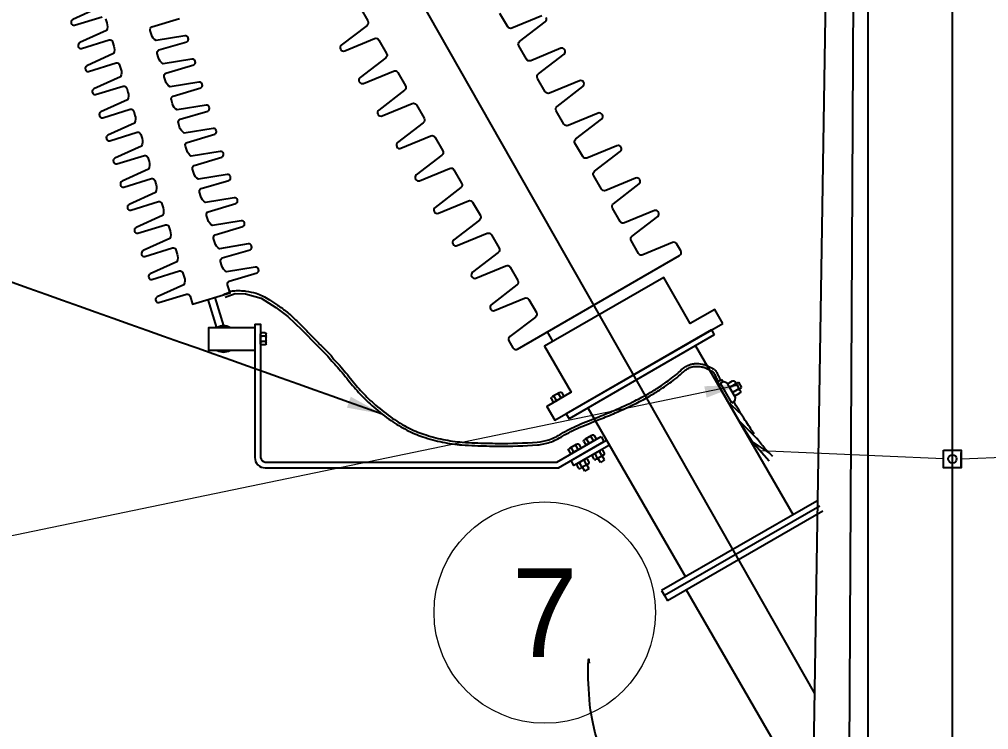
# Model space of a CAD drawing. Header units: centimetres. Extents: x 14 to 66415, y 14 to 43040.
# Drawn here: x 6599 to 8787, y 32378 to 33982 of the extents above; entities that cross this region are included whole.
import ezdxf
from ezdxf.enums import TextEntityAlignment as Align

# ---------------------------------------------------------------- set-up
doc = ezdxf.new("R2010")
doc.units = ezdxf.units.CM
doc.header["$LTSCALE"] = 10
doc.header["$MEASUREMENT"] = 0
doc.layers.get('0').update_dxf_attribs({"linetype": 'CONTINUOUS'})
doc.layers.get('DEFPOINTS').update_dxf_attribs({"color": 2, "linetype": 'CONTINUOUS'})
for name, color, linetype in [('ACERO1', 144, 'CONTINUOUS'), ('ACOTACIONES', 7, 'CONTINUOUS'), ('DIMENCIONES', 252, 'CONTINUOUS'), ('TERMINALES', 250, 'CONTINUOUS'), ('TEXT', 7, 'CONTINUOUS'), ('TEXTOS', 7, 'CONTINUOUS')]:
    doc.layers.add(name, color=color, linetype=linetype)
doc.styles.get("Standard").update_dxf_attribs({"font": ''})
doc.styles.get('Standard').set_extended_font_data('Zurich Ex BT')
doc.dimstyles.get("Standard").update_dxf_attribs({"dimtxt": 200, "dimasz": 80, "dimexe": 3, "dimexo": 10, "dimgap": 0.09, "dimtad": 0, "dimtih": 1, "dimtoh": 1, "dimzin": 0, "dimdsep": 46, "dimtxsty": 'Standard', "dimcen": 0.09, "dimclrd": 256, "dimclre": 256, "dimclrt": 256, "dimadec": 0, "dimazin": 0, "dimtfac": 1, "dimtofl": 0, "dimtmove": 0, "dimatfit": 3, "dimfxl": 0, "dimtolj": 1, "dimtzin": 0, "dimlwd": 0, "dimlwe": 0, "dimarcsym": 0})

# ---------------------------------------------------------------- blocks, each defined once
blk = doc.blocks.new('A$C6D2600F1')
for p, q in [((106.19308143341, 244.4156542100691), (96.82803513654653, 228.1949182086682)), ((174.101764363375, 242.8612663940503), (100.7030104034475, 115.7308953232114)), ((117.6754906492133, 246.0374625413324), (101.1647125295058, 217.4399559655021)), ((114.1026247377904, 239.8490772541163), (106.19308143341, 244.4156542100691)), ((127.5327879849547, 180.3221905455503), (163.0044561623272, 241.7609220579834)), ((127.5327879849547, 180.3221905455503), (163.0044561623272, 241.7609220579834)), ((142.9035789766676, 242.4934781668671), (127.9347716938228, 216.5667434242705)), ((151.8294423020952, 246.5448125048424), (144.3320380605164, 243.7076386088211)), ((163.0044561623272, 241.7609220579834), (154.2114046381048, 246.3516514051607)), ((171.9883576545681, 244.0814423262873), (154.7473887879542, 227.4592618440493)), ((163.0044561623272, 241.7609220579834), (155.1892363075831, 245.8411391524669)), ((158.4089136471321, 251.9215379794259), (174.101764363375, 242.8612663940503)), ((104.7375784409278, 223.6283412527155), (96.82803513654653, 228.1949182086682)), ((111.0690825142292, 234.5948279959985), (107.7711206644926, 228.8825905108333)), ((134.5582812328321, 228.0389984702542), (115.9650755276716, 195.8346215133352)), ((131.52473900927, 222.7847492121364), (128.2267771595343, 217.0725117269712)), ((131.52473900927, 222.7847492121364), (128.2267771595343, 217.0725117269712)), ((137.1611390092694, 232.5472803839184), (138.131147144255, 234.2273837574685)), ((143.6346829422873, 187.2215164823783), (96.27148008700169, 142.4963518997301)), ((117.8023103989372, 187.6080912127254), (115.9650755276716, 195.8346215133352)), ((127.5327879849547, 180.3221905455503), (119.1605739862898, 185.6418318687247)), ((121.2320821738522, 184.3256112659537), (127.5327879849547, 180.3221905455503)), ((122.590377159534, 207.3099805551892), (121.6203690245475, 205.6298771816382)), ((103.8674881506931, 123.4335130100199), (46.93160430434364, 66.49762916366944)), ((100.7030104034475, 115.7308953232114), (65.1460560835485, 61.24974402155203)), ((65.1460560835485, 61.24974402155203), (11.6775357649949, 3.670169462566264e-06)), ((61.8060104984288, 57.42362495875568), (9.414156239421573, 22.24248224798066))]:
    blk.add_line(p, q)
for centre, radius, start, end in [((121.5867481001187, 241.5391591677799), 5.6364, 150, 240.0000000000001), ((122.5567562351043, 243.2192625413318), 5.6364, 59.99999999999968, 149.9999999999999), ((133.2498815583658, 237.0455837574682), 5.6364, 329.9999999999999, 59.99999999999993), ((145.3192893577316, 241.0987671280736), 2.789422077583306, 110.7276862473639, 149.9999999999859), ((152.8166935993113, 243.935941024095), 2.789422077584391, 59.99999999999996, 110.7276862473762), ((-1802.071561288651, 1286.137541354616), 2216.54831534117, 332.0090751342652, 332.1869229739183), ((106.0459781153968, 214.6217559655015), 5.6364, 149.9999999999999, 240), ((107.0159862503833, 216.3018593390516), 5.6364, 59.99999999999945, 150), ((112.6523862503836, 226.0643905108327), 5.6364, 149.9999999999997, 239.9999999999998), ((115.9503481001193, 231.7766279959978), 5.6364, 59.99999999999996, 149.9999999999998), ((123.3455115736433, 219.8907117269691), 5.6364, 239.9999999999998, 330.0000000000007), ((117.709111573643, 210.1281805551898), 5.6364, 329.9999999999999, 59.99999999999996), ((132.2798734233784, 235.3654803839181), 5.6364, 240, 329.9999999999996), ((116.7391034386565, 208.4480771816379), 5.6364, 240, 329.9999999999999), ((-1802.071561486085, 1286.137541467924), 2216.548315568822, 329.9999999999978, 330.1926976526802), ((120.5552850250815, 188.0575422497905), 2.789422077584391, 189.2723137526237, 240), ((-914.1550025095266, 773.4986771249041), 1191.270586882748, 327.05120470189, 329.9999999999951), ((-13416.09731989112, 8876.479351945556), 16089.4871755773, 326.8696490514493, 327.0512047018784), ((-222.8004317275081, 253.9509555416616), 328.3704501836081, 318.8803693872003, 326.2085419456835), ((-146.14678822725, 187.035457264069), 226.6184724553926, 310.1583544481041, 318.880369387199)]:
    blk.add_arc(centre, radius, start, end)
at = {"layer": 'ACOTACIONES'}
for p, q in [((136.0680815583655, 241.9268493433592), (125.374956235104, 248.1005281272228)), ((120.5273115736436, 215.0094461410808), (109.8341862503821, 221.1831249249426)), ((129.4616734233787, 230.484214798028), (118.7685481001181, 236.6578935818907)), ((113.9209034386577, 203.5668115957487), (103.2277781153971, 209.7404903796105))]:
    blk.add_line(p, q, dxfattribs=at)
blk = doc.blocks.new('CABEZA')
for p, q in [((-13.11034425570301, 9.631827519107901), (-13.11034425570324, 2.5)), ((-10.61034425570301, 12.1318275191079), (-8.139253060748388, 12.1318275191079)), ((-10.61034425570301, 0), (-8.139253060748388, 0)), ((-8.139253060748388, 12.13182751910836), (8.139253060747933, 12.13182751910745)), ((-8.139253060748388, -4.547473508864641e-13), (8.139253060747933, 4.547473508864641e-13)), ((-5.639253060748388, 9.631827519107901), (-5.639253060748388, 2.499999999999545)), ((5.63925306074816, 9.631827519107901), (5.639253060747933, 2.500000000000455)), ((8.139253060747933, 12.13182751910745), (10.61034425570301, 12.13182751910745)), ((8.139253060747933, 4.547473508864641e-13), (10.61034425570301, 4.547473508864641e-13)), ((13.11034425570301, 9.631827519107446), (13.11034425570324, 2.500000000000455))]:
    blk.add_line(p, q)
for centre, start, end in [((-10.61034425570301, 9.631827519107901), 90, 180), ((-10.61034425570301, 2.5), 180, 270), ((-8.139253060748388, 9.631827519107901), 1.323110747488823e-12, 90), ((-8.139253060748388, 2.5), 270, 359.9999999999987), ((-3.139253060748388, 9.631827519108356), 90, 180), ((-3.139253060748388, 2.499999999999545), 180, 270), ((3.13925306074816, 9.631827519107901), 1.323110747488823e-12, 90), ((3.13925306074816, 2.5), 270, 359.9999999999987), ((8.139253060747933, 9.631827519107446), 90, 180), ((8.139253060747933, 2.500000000000455), 180, 270), ((10.61034425570301, 9.631827519107446), 0, 90), ((10.61034425570301, 2.500000000000455), 270, 0)]:
    blk.add_arc(centre, 2.5, start, end)
blk = doc.blocks.new('*D236')
at = {"layer": 'DEFPOINTS', "color": 0}
for p in [(8705.020548392731, 39543.11331224097), (8128.818595855019, 35222.29572403606), (6924.684028137299, 35043.11331224097), (8621.72447101149, 32058.30826499289), (8705.020548392728, 4623.113312240981)]:
    blk.add_point(p, dxfattribs=at)
at = {"layer": 'DIMENCIONES', "lineweight": 0}
for start, end in [(91.36411113231877, 104.2915403848167), (105.3305287754246, 118.2567125808818)]:
    blk.add_arc((8705.02054839273, 31911.80465441163), 3360.26186660673, start, end, dxfattribs=at)
at = {"layer": 'DIMENCIONES'}
for points in [[(8624.867498855427, 35284.44660291017), (8625.184934433073, 35257.78182566067), (8705.020548392731, 35272.06652101835)], [(7120.647406408187, 34859.97335764659), (7107.744082682128, 34883.31035291015), (7044.184758754463, 34832.9318841002)]]:
    blk.add_solid(points, dxfattribs=at)
at = {"layer": 'DIMENCIONES', "insert": (7846.065551101745, 35160.42838220779), "char_height": 25, "attachment_point": 5}
blk.add_mtext('\\A1;30°', dxfattribs=at)
blk = doc.blocks.new('*D243')
at = {"layer": 'DEFPOINTS', "color": 0}
for p in [(1104.010890707847, 39543.11331224097), (8705.020548392728, 39543.11331224097), (8705.020548392728, 4623.113312240981)]:
    blk.add_point(p, dxfattribs=at)
at = {"layer": 'DIMENCIONES', "lineweight": 0}
for p, q in [((8695.020548392728, 39543.11331224097), (1101.010890707846, 39543.11331224097)), ((1104.010890707847, 39343.11331224097), (1104.010890707843, 22037.26060037656)), ((1104.010890707839, 4823.113312240984), (1104.010890707843, 21833.69076986809)), ((8695.020548392728, 4623.113312240981), (1101.010890707839, 4623.113312240984))]:
    blk.add_line(p, q, dxfattribs=at)
at = {"layer": 'DIMENCIONES'}
for points in [[(1070.677557374513, 39343.11331224097), (1137.34422404118, 39343.11331224097), (1104.010890707847, 39543.11331224097)], [(1070.677557374506, 4823.113312240984), (1137.344224041172, 4823.113312240984), (1104.010890707839, 4623.113312240984)]]:
    blk.add_solid(points, dxfattribs=at)
at = {"layer": 'DIMENCIONES', "insert": (1104.010890707839, 21935.47568512232), "char_height": 200, "attachment_point": 5}
blk.add_mtext('\\A1;34920.00', dxfattribs=at)
blk = doc.blocks.new('*D244')
at = {"layer": 'DEFPOINTS', "color": 0}
for p in [(8705.020548392728, 39543.11331224097), (1984.868574810015, 29743.11331224097), (8705.020548392728, 29743.11331224097)]:
    blk.add_point(p, dxfattribs=at)
at = {"layer": 'DIMENCIONES', "lineweight": 0}
for p, q in [((8695.020548392728, 39543.11331224097), (1981.868574810018, 39543.11331224097)), ((1984.868574810017, 39343.11331224097), (1984.868574810016, 34744.89822749521)), ((1984.868574810015, 29943.11331224097), (1984.868574810016, 34541.32839698673)), ((8695.020548392728, 29743.11331224097), (1981.868574810015, 29743.11331224097))]:
    blk.add_line(p, q, dxfattribs=at)
at = {"layer": 'DIMENCIONES'}
for points in [[(1951.535241476684, 39343.11331224097), (2018.20190814335, 39343.11331224097), (1984.868574810017, 39543.11331224097)], [(1951.535241476682, 29943.11331224097), (2018.201908143348, 29943.11331224097), (1984.868574810015, 29743.11331224097)]]:
    blk.add_solid(points, dxfattribs=at)
at = {"layer": 'DIMENCIONES', "insert": (1984.868574810011, 34643.11331224097), "char_height": 200, "attachment_point": 5}
blk.add_mtext('\\A1;9800.00', dxfattribs=at)

msp = doc.modelspace()

# ---------------------------------------------------------------- linework, layer by layer
for p, q in [((7832.938206933497, 33091.27246198368), (7839.526522717963, 33079.86116430729)), ((8048.562559055455, 32691.86187763517), (8055.150874839455, 32680.45057995878)), ((8055.150874839455, 32680.45057995878), (8061.739190623572, 32669.03928228225))]:
    msp.add_line(p, q)
msp.add_arc((7059.647540568782, 33260.23850669932), 29.56960628047627, 241.3055864732672, 298.6944135267328)
at = {"layer": 'ACERO1'}
for p, q in [((8505.020548392728, 39543.11331224097), (7955.020548392728, 4623.113312240981)), ((8505.020548392728, 39543.11331224097), (7955.020548392728, 4623.113312240981)), ((8330.020548392728, 4623.113312240981), (8510.258048392658, 39543.11331224097)), ((8515.020548392728, 4623.113312240981), (8515.020548392728, 39543.11331224097)), ((8705.020548392728, 4623.113312240981), (8705.020548392728, 39543.11331224097)), ((8705.020548392728, 4623.113312240981), (8705.020548392728, 39543.11331224097))]:
    msp.add_line(p, q, dxfattribs=at)
at = {"layer": 'DIMENCIONES'}
for p, q in [((8725.020548392728, 32969.20826752896), (8725.020548392728, 33003.95859382152)), ((8725.020548392728, 33003.95859382152), (8725.020548392728, 32969.20826752896))]:
    msp.add_line(p, q, dxfattribs=at)
msp.add_lwpolyline([(8685.020548392728, 33009.20826752896), (8725.020548392728, 33009.20826752896), (8725.020548392728, 32969.20826752896), (8685.020548392728, 32969.20826752896)], close=True, dxfattribs=at)
msp.add_circle((8705.020548392728, 32989.20826752896), 9.500000000000455, dxfattribs=at)
at = {"layer": 'TERMINALES'}
for p, q in [((6924.684028137301, 35043.11331224097), (8393.45622846653, 32459.7932180098)), ((7023.921182161022, 33349.11219168156), (7043.443107086059, 33284.97265215054)), ((7039.802346015873, 33353.94588538598), (7059.324270941142, 33289.80634585496)), ((8160.900699205522, 33280.62169518314), (7832.938206933497, 33091.27246198368)), ((8160.900699205522, 33280.62169518314), (8167.489014995808, 33269.21039750676)), ((7803.104260510241, 33254.95133670651), (7790.762840628449, 33276.32730298377)), ((8167.489014995808, 33269.21039750676), (7839.526522717963, 33079.86116430729)), ((8124.988670105406, 33244.67281194426), (8345.256298643828, 32863.15808805295)), ((7882.026867607667, 33104.3987498698), (8102.294496145856, 32722.88402597849)), ((7911.789632289729, 33039.81629884634), (7918.377948074194, 33028.40500116981)), ((7919.554714338912, 32986.82904293113), (7914.139488322253, 32996.20848952407)), ((7884.833488345903, 32966.78273375779), (7879.418262329011, 32976.16218035073)), ((7910.173129612405, 32981.4125824652), (7904.757903595746, 32990.79202905814)), ((7919.554714338912, 32986.82904293113), (7910.173129612405, 32981.4125824652)), ((7875.451903625217, 32961.36627329171), (7870.036677602504, 32970.7457198848)), ((7884.833488345903, 32966.78273375779), (7875.451903625217, 32961.36627329171)), ((8398.988235734229, 32894.18023639628), (8048.562559055455, 32691.86187763517)), ((8405.576551518461, 32882.76893871975), (8055.150874839455, 32680.45057995878)), ((8405.576551518461, 32882.76893871975), (8055.150874839455, 32680.45057995878)), ((8412.164867302228, 32871.35764104336), (8061.739190623572, 32669.03928228225)), ((8104.239535513625, 32693.57686784489), (8389.360211401538, 32199.73337091964))]:
    msp.add_line(p, q, dxfattribs=at)
at = {"layer": 'TERMINALES', "lineweight": 5}
for p, q in [((8685.020548392728, 32989.05686252801), (8271.583718976763, 33007.31120727512)), ((8725.020548392728, 32989.05686252801), (9138.457377808692, 33007.31120727512))]:
    msp.add_line(p, q, dxfattribs=at)
at = {"layer": 'TERMINALES'}
for points in [[(6779.066430327075, 34008.82317725707), (6719.153348291584, 33981.51690244362, 0.3760080610920715), (6715.610947135428, 33973.66581550021), (6715.813998186088, 33972.99868861133, 0.3760080610922364), (6723.129728644213, 33968.45245280645), (6785.418809882191, 33987.9523511936, -0.3760080610921219)], [(7368.02111135592, 34008.5374565528), (7385.405152180756, 33978.42741460678, -0.3760080610921723), (7383.413905269292, 33968.3831484129), (7325.430716574949, 33923.77304873306, 0.3760080610921807), (7323.569654482708, 33914.38546204161), (7323.957067563024, 33913.71444290526, 0.3760080610921645), (7333.017487159988, 33910.6323766063), (7400.642561099317, 33938.54224116942, -0.3760080610921722), (7410.336774243333, 33935.24457848449), (7427.720815068169, 33905.13453653832, -0.3760080610921723), (7425.729568150884, 33895.09027034459), (7367.746379456541, 33850.48017066474, 0.3760080610921807), (7365.885317370354, 33841.0925839733), (7366.272730444616, 33840.42156483694, 0.3760080610921645), (7375.333150047751, 33837.33949853799), (7442.958223981143, 33865.24936310096, -0.3760080610921722), (7452.652437125391, 33861.95170041618), (7470.036477944173, 33831.84165847, -0.3760080610921723), (7468.045231033175, 33821.79739227613), (7410.062042338483, 33777.18729259628, 0.3760080610921807), (7408.200980252179, 33767.79970590498), (7408.588393326674, 33767.12868676863, 0.3760080610921645), (7417.648812929692, 33764.04662046967), (7485.273886862735, 33791.95648503264, -0.3760080610921722), (7494.968100006983, 33788.65882234786), (7512.352140825999, 33758.54878040169, -0.3760080610921723), (7510.360893920588, 33748.50451420782), (7452.377705220424, 33703.89441452797, 0.3760080610921807), (7450.51664312795, 33694.50682783667), (7450.904056214087, 33693.83580870031, 0.3760080610921645), (7459.964475811285, 33690.75374240136), (7527.589549745026, 33718.66360696433, -0.3760080610921722), (7537.283762888925, 33715.3659442794), (7554.667803713412, 33685.25590233337, -0.3760080610921723), (7552.676556796592, 33675.2116361395), (7494.693368102016, 33630.60153645965, 0.3760080610921807), (7492.832306015713, 33621.21394976835), (7493.219719090208, 33620.54293063185, 0.3760080610921645), (7502.280138693342, 33617.46086433304), (7569.905212632439, 33645.37072889601, -0.3760080610921722), (7579.599425770866, 33642.07306621109), (7596.983466595353, 33611.96302426506, -0.3760080610921723), (7594.992219678417, 33601.91875807119), (7537.009030989662, 33557.30865839134, 0.3760080610921807), (7535.147968897654, 33547.92107170004), (7535.535381972149, 33547.25005256354, 0.3760080610921645), (7544.595801574935, 33544.16798626473), (7612.220875508443, 33572.0778508277, -0.3760080610921722), (7621.915088652459, 33568.78018814277), (7639.299129477295, 33538.67014619675, -0.3760080610921723), (7637.30788256583, 33528.62588000287), (7579.324693865667, 33484.01578032302, 0.3760080610921807), (7577.463631779246, 33474.62819363172), (7577.851044859563, 33473.95717449523, 0.3760080610921645), (7586.911464456876, 33470.87510819641), (7654.536538390268, 33498.78497275939, -0.3760080610921722), (7664.230751534284, 33495.48731007446), (7681.614792358887, 33465.37726812843, -0.3760080610921723), (7679.623545447772, 33455.33300193456), (7621.640356747259, 33410.72290225471, 0.3760080610921807), (7619.779294661304, 33401.33531556341), (7620.166707741388, 33400.66429642691, 0.3760080610921645), (7629.227127338818, 33397.5822301281), (7696.852201277681, 33425.49209469107, -0.3760080610921722), (7706.546414416109, 33422.19443200614), (7723.930455240945, 33392.08439005997, -0.3760080610921723), (7721.939208323893, 33382.04012386625), (7663.95601963537, 33337.4300241864, 0.3760080610921807), (7662.094957542897, 33328.0424374951), (7662.482370623213, 33327.3714183586, 0.3760080610921645), (7671.54279022041, 33324.28935205964), (7739.167864159623, 33352.19921662261, -0.3760080610921722), (7748.862077303522, 33348.90155393783), (7765.713356504741, 33319.71428218203, -0.3776250492511423), (7763.68715135107, 33309.64327767586), (7705.919099313847, 33265.7172921289, 0.3776250492511427), (7703.892894160177, 33255.64628762273), (7712.769863095193, 33240.27092640907, 0.4142135623730955), (7723.384905935556, 33237.42663425284), (8089.104123649013, 33448.57472305048, 0.414213562373095), (8091.948415807274, 33459.1897658891), (8083.071446872142, 33474.56512710261, 0.377625049251139), (8073.336598550959, 33477.84588421775), (8006.411553165235, 33449.78027640267, -0.3776250492511387), (7996.676704844285, 33453.06103351781), (7979.825425637246, 33482.24830527346, -0.3760080610921703), (7981.816672548477, 33492.29257146733), (8039.799861248641, 33536.90267114718, 0.3760080610921645), (8041.660923335294, 33546.29025783848), (8041.273510254978, 33546.96127697498, 0.3760080610921807), (8032.21309065778, 33550.04334327379), (7964.588016718568, 33522.13347871082, -0.3760080610921703), (7954.893803580489, 33525.43114139575), (7937.509762755653, 33555.54118334192, -0.3760080610921703), (7939.501009672706, 33565.58544953565), (7997.484198367049, 33610.1955492155, 0.3760080610921645), (7999.345260453352, 33619.5831359068), (7998.957847373385, 33620.25415504329, 0.3760080610921807), (7989.897427775955, 33623.33622134225), (7922.272353836626, 33595.42635677913, -0.3760080610921703), (7912.578140698199, 33598.72401946406), (7895.194099873712, 33628.83406141023, -0.3760080610921703), (7897.18534679088, 33638.87832760396), (7955.168535479403, 33683.48842728381, 0.3760080610921645), (7957.029597571411, 33692.87601397526), (7956.642184491095, 33693.54703311161, 0.3760080610921807), (7947.58176489413, 33696.62909941057), (7879.956690960855, 33668.71923484759, -0.3760080610921703), (7870.262477810786, 33672.01689753238), (7852.87843699177, 33702.12693947855, -0.3760080610921703), (7854.869683903235, 33712.17120567242), (7912.852872603398, 33756.78130535212, 0.3760080610921645), (7914.713934689818, 33766.16889204357), (7914.326521609502, 33766.83991117992, 0.3760080610921807), (7905.266102012538, 33769.92197747888), (7837.641028072976, 33742.01211291591, -0.3760080610921703), (7827.946814928961, 33745.30977560069), (7810.562774110178, 33775.41981754686, -0.3760080610921703), (7812.554021021293, 33785.46408374074), (7870.537209715985, 33830.07418342058, 0.3760080610921645), (7872.398271807993, 33839.46177011188), (7872.010858727677, 33840.13278924824, 0.3760080610921807), (7862.950439130247, 33843.21485554719), (7795.325365191384, 33815.30499098422, -0.3760080610921703), (7785.631152052956, 33818.60265366915), (7768.247111222532, 33848.71269561518, -0.3760080610921703), (7770.238358139351, 33858.75696180905), (7828.221546834044, 33903.3670614889, 0.3760080610921645), (7830.082608926168, 33912.7546481802), (7829.695195845852, 33913.4256673167, 0.3760080610921807), (7820.634776242834, 33916.50773361551), (7753.009702309442, 33888.59786905254, -0.3760080610921703), (7743.315489165543, 33891.89553173746), (7725.931448346528, 33922.00557368349, -0.3760080610921703), (7727.922695257759, 33932.04983987736), (7785.905883952102, 33976.65993955721, 0.3760080610921645), (7787.766946038755, 33986.04752624851)], [(6793.246289568779, 33983.08809756731), (6796.065688515373, 33973.82492545985, -0.2010768075294152), (6794.952998109686, 33956.62765113659), (6735.039916074194, 33929.32137632313, 0.3760080610920715), (6731.497514918039, 33921.47028937972), (6731.700565968233, 33920.80316249085, 0.3760080610922364), (6739.016296426591, 33916.25692668596), (6801.305377664568, 33935.75682507297, -0.3760080610921219), (6809.132857350924, 33930.89257144682), (6811.952256303572, 33921.62939933936, -0.2010768075294152), (6810.839565897651, 33904.4321250161), (6750.926483856339, 33877.12585020265, 0.3760080610920715), (6747.384082700184, 33869.27476325924), (6747.587133756548, 33868.60763637036, 0.3760080610922364), (6754.902864214557, 33864.06140056548), (6817.191945446713, 33883.56129895248, -0.3760080610921219), (6825.019425139355, 33878.69704532633), (6827.838824085949, 33869.43387321873, -0.2010768075294152), (6826.726133674325, 33852.23659889562), (6766.813051638834, 33824.93032408216, 0.3760080610920715), (6763.270650482678, 33817.07923713875), (6763.473701533221, 33816.41211024988, 0.3760080610922364), (6770.78943199123, 33811.86587444485), (6833.078513235378, 33831.365772832, -0.3760080610921219), (6840.905992915679, 33826.50151920585), (6843.725391874264, 33817.23834709825, -0.2010768075294152), (6842.61270146264, 33800.04107277513), (6782.699619421328, 33772.73479796153, 0.3760080610920715), (6779.157218265173, 33764.88371101812), (6779.360269321187, 33764.21658412924, 0.3760080610922364), (6786.675999779545, 33759.67034832436), (6848.965081017523, 33779.17024671151, -0.3760080610921219), (6856.792560703994, 33774.30599308522), (6859.611959650938, 33765.04282097776, -0.2010768075294152), (6858.499269244785, 33747.8455466545), (6798.586187209294, 33720.53927184104, 0.3760080610920715), (6795.043786053138, 33712.68818489763), (6795.246837103798, 33712.02105800876, 0.3760080610922364), (6802.562567561923, 33707.47482220388), (6864.8516487999, 33726.97472059102, -0.3760080610921219), (6872.679128486488, 33722.11046696473), (6875.498527438904, 33712.84729485727, -0.2010768075294152), (6874.385837027396, 33695.65002053401), (6814.472754991904, 33668.34374572056, 0.3760080610920715), (6810.930353835749, 33660.49265877715), (6811.133404885943, 33659.82553188827, 0.3760080610922364), (6818.449135350122, 33655.27929608339), (6880.738216582278, 33674.77919447039, -0.3760080610921219), (6888.565696268633, 33669.91494084425), (6891.385095221282, 33660.65176873664, -0.2010768075294152), (6890.272404815361, 33643.45449441353), (6830.359322774049, 33616.14821960007, 0.3760080610920715), (6826.816921617894, 33608.29713265666), (6827.019972674258, 33607.63000576779, 0.3760080610922364), (6834.335703132267, 33603.0837699629), (6896.624784364423, 33622.58366834991, -0.3760080610921219), (6904.452264057065, 33617.71941472376), (6907.271663003659, 33608.45624261616, -0.2010768075294152), (6906.158972597856, 33591.25896829304), (6846.245890556544, 33563.95269347959, 0.3760080610920715), (6842.703489400388, 33556.10160653618), (6842.906540450931, 33555.4344796473, 0.3760080610922364), (6850.222270914761, 33550.88824384227), (6912.511352152738, 33570.38814222942, -0.3760080610921219), (6920.338831833389, 33565.52388860327), (6923.158230791625, 33556.26071649567, -0.2010768075294152), (6922.04554038035, 33539.06344217256), (6862.132458339038, 33511.75716735896, 0.3760080610920715), (6858.590057182882, 33503.90608041555), (6858.793108238897, 33503.23895352667, 0.3760080610922364), (6866.108838697255, 33498.69271772179), (6928.397919935232, 33518.19261610894, -0.3760080610921219), (6936.225399621704, 33513.32836248264), (6939.044798568648, 33504.06519037519, -0.2010768075294152), (6937.932108162495, 33486.86791605192), (6878.019026127004, 33459.56164123847, 0.3760080610920715), (6874.476624970848, 33451.71055429506), (6874.679676021507, 33451.04342740618, 0.3760080610922364), (6881.9954064794, 33446.4971916013), (6944.284487717377, 33465.99708998845, -0.3760080610921219), (6952.111967404198, 33461.13283636216), (6954.931366356614, 33451.8696642547, -0.2010768075294152), (6953.818675944873, 33434.67238993144), (6893.905593909381, 33407.36611511798, 0.3760080610920715), (6890.363192753226, 33399.51502817457), (6890.566243803652, 33398.8479012857, 0.3760080610922364), (6897.881974267832, 33394.30166548082), (6960.171055499988, 33413.80156386782, -0.3760080610921219), (6967.998535186343, 33408.93731024167), (6970.817934138991, 33399.67413813421, -0.2010768075294152), (6969.705243733071, 33382.47686381095), (6909.79216169758, 33355.1705889975, 0.3760080610920715), (6906.249760535604, 33347.31950205409), (6906.452811591967, 33346.65237516521, 0.3760080610922364), (6913.768542049977, 33342.10613936033), (6976.057623287954, 33361.60603774733, -0.3760080610921219), (6983.885102974542, 33356.74178412119), (6989.404851513624, 33338.60657813137), (7074.318676657218, 33364.45149893603), (7068.798928118369, 33382.58670492571, -0.3760080610921219), (7072.589126956009, 33390.98699029862), (7135.179717423685, 33409.49627616188, 0.3760080610922978), (7138.722118579841, 33417.34736310529), (7138.519067529414, 33418.01448999417, 0.3760080610920716), (7131.203337071056, 33422.56072579905), (7066.236747401126, 33411.85781636224, -0.2010768075294344), (7055.731759282586, 33425.51905893873), (7052.912360329938, 33434.78223104619, -0.3760080610921219), (7056.702559173864, 33443.18251641911), (7119.293149641308, 33461.69180228237, 0.3760080610922978), (7122.835550797463, 33469.54288922578), (7122.63249974692, 33470.21001611465, 0.3760080610920716), (7115.31676928309, 33474.75625191968), (7050.350179618981, 33464.05334248273, -0.2010768075294344), (7039.845191500208, 33477.71458505922), (7037.025792547793, 33486.97775716668, -0.3760080610921219), (7040.81599139137, 33495.37804253974), (7103.406581858813, 33513.88732840285, 0.3760080610922978), (7106.948983015318, 33521.73841534641), (7106.745931958605, 33522.40554223528, 0.3760080610920716), (7099.430201500596, 33526.95177804017), (7034.463611836138, 33516.24886860322, -0.2010768075294344), (7023.958623718063, 33529.91011117971), (7021.139224765298, 33539.17328328731, -0.3760080610921219), (7024.929423603055, 33547.57356866023), (7087.520014076319, 33566.08285452348, 0.3760080610922978), (7091.062415232474, 33573.93394146689), (7090.85936417646, 33574.60106835577, 0.3760080610920716), (7083.543633718102, 33579.14730416065), (7018.577044053993, 33568.44439472385, -0.2010768075294344), (7008.072055935219, 33582.10563730019), (7005.252656982804, 33591.3688094078, -0.3760080610921219), (7009.04285582091, 33599.76909478071), (7071.633446294174, 33618.27838064397, 0.3760080610922978), (7075.175847450329, 33626.12946758738), (7074.972796394082, 33626.79659447625, 0.3760080610920716), (7067.657065935957, 33631.34283028114), (7002.690476265794, 33620.63992084433, -0.2010768075294344), (6992.185488147254, 33634.30116342082), (6989.366089200659, 33643.56433552828, -0.3760080610921219), (6993.156288038299, 33651.9646209012), (7055.746878505975, 33670.47390676446, 0.3760080610922978), (7059.289279662131, 33678.32499370787), (7059.086228611704, 33678.99212059674, 0.3760080610920716), (7051.770498153346, 33683.53835640162), (6986.803908483416, 33672.83544696482, -0.2010768075294344), (6976.298920364876, 33686.49668954131), (6973.479521412228, 33695.75986164877, -0.3760080610921219), (6977.269720256154, 33704.16014702183), (7039.860310723598, 33722.66943288494, 0.3760080610922978), (7043.402711879753, 33730.52051982835), (7043.199660829559, 33731.18764671723, 0.3760080610920716), (7035.88393036538, 33735.73388252225), (6970.917340695451, 33725.0309730853, -0.2010768075294344), (6960.412352576677, 33738.69221566179), (6957.592953630083, 33747.95538776925, -0.3760080610921219), (6961.38315247366, 33756.35567314232), (7023.973742935632, 33774.86495900557, 0.3760080610922978), (7027.516144091787, 33782.71604594884), (7027.313093040895, 33783.38317283771, 0.3760080610920716), (7019.997362582886, 33787.92940864274), (6955.030772918777, 33777.22649920579, -0.2010768075294344), (6944.525784800353, 33790.88774178228), (6941.706385847589, 33800.15091388988, -0.3760080610921219), (6945.496584685345, 33808.5511992628), (7008.087175158609, 33827.06048512606, 0.3760080610922978), (7011.629576314765, 33834.91157206947), (7011.42652525875, 33835.57869895834, 0.3760080610920716), (7004.110794800392, 33840.12493476323), (6939.144205130462, 33829.42202532642, -0.2010768075294344), (6928.639217017859, 33843.08326790277), (6925.819818065094, 33852.34644001037, -0.3760080610921219), (6929.6100169032, 33860.74672538329), (6992.200607370643, 33879.25601124654, 0.3760080610922978), (6995.74300853262, 33887.10709818995), (6995.539957476372, 33887.77422507883, 0.3760080610920716), (6988.224227018247, 33892.32046088371), (6923.257637348317, 33881.61755144691, -0.2010768075294344), (6912.752649229544, 33895.27879402325), (6909.933250282949, 33904.54196613086, -0.3760080610921219), (6913.723449115001, 33912.94225150377), (6976.314039588266, 33931.45153736703, 0.3760080610922978), (6979.856440744421, 33939.30262431044), (6979.653389693995, 33939.96975119931, 0.3760080610920716), (6972.337659235869, 33944.5159870042), (6907.371069565706, 33933.81307756739, -0.2010768075294344), (6896.866081447166, 33947.47432014388), (6894.046682494518, 33956.73749225134, -0.3760080610921219), (6897.836881338444, 33965.13777762426), (6960.427471805888, 33983.64706348751, 0.3760080610922978)], [(7778.319113361009, 33989.80061168382), (7710.694039427501, 33961.89074712085, -0.3760080610921703), (7700.999826283602, 33965.18840980578), (7683.615785464935, 33995.29845175181, -0.3760080610921703)], [(7059.692412600212, 33359.77659293021, -0.04967797592436857), (7074.156981884327, 33366.92555970709, -0.08026531293333643), (7085.178680366662, 33369.15480445117, -0.01876613763182254), (7100.084766534448, 33369.18241442057, -0.02897512107831123), (7110.117708524282, 33368.24048137401, -0.03166009665219825), (7132.918002101884, 33363.2652191721, -0.04889554772522725), (7147.648202214565, 33357.45246947256, -0.01945677379933043), (7163.482901678944, 33348.54362694045, -0.01624181073403213), (7181.493680278829, 33336.64375245127, -0.006716077240054848), (7202.96489043819, 33320.99604058028, -0.02353716204530652), (7209.228141856904, 33315.82383912617, -0.00851447769843199), (7222.329010739282, 33303.51172011382, -0.005813279124959803), (7240.874584984558, 33285.05393068459, -0.001294841354379432), (7258.947971506219, 33266.54727847948, 0.00139719842994949), (7275.655644442479, 33249.44608460726, 0.00365528506686005), (7284.468480084848, 33240.60616751049, -0.002187490692863857), (7299.38411687297, 33225.73227908717, -0.02934181125862279), (7302.130499149964, 33222.6245924073, -0.01360052753621433), (7308.679629274702, 33213.96708714914, -0.005024386131134474), (7317.349467360938, 33204.69956353299, -0.01905136265958681), (7345.907986921084, 33171.06375969532, 0.02057694686171117), (7372.445627670328, 33140.00064202621, 0.02817816768073643), (7402.58688868169, 33110.98842079948, 0.02400399729001868), (7441.315799509466, 33080.80805561774, 0.03570483575961038), (7475.858386982523, 33059.98014378034, 0.03720528086818751), (7511.56336109346, 33045.01714498176, 0.02978134086650184), (7555.301095147443, 33033.24517277266, 0.03103202712411581), (7598.33971369249, 33027.12172787818, 0.01135537980420324), (7627.385107690061, 33025.47671651126, 0.006323964825884907), (7679.606507332821, 33024.3685221146, 0.02017539469605964), (7767.755563267565, 33027.17041759774, 0.06681631055187494), (7793.930997164745, 33032.62798654723, 0.05336782152996172), (7821.732315076108, 33045.90780785446, -0.03808958841876236), (7860.046275379427, 33065.66569141964, -0.00815004154559347), (7906.841876105929, 33084.55607555799, 0.01103853565360991), (7941.313069025811, 33098.70347272117, 0.01121059713528021), (7987.947189888742, 33120.31401574895, 0.01596498406303866), (8019.825083192729, 33137.24751269161, 0.01831421558077059), (8043.429863445519, 33151.94299593299, 0.01316080058165947), (8074.921129345486, 33174.41491156576, 0.03316950732284186), (8090.363460536173, 33187.75328144162, -0.04909476289753246), (8101.091876839346, 33196.44009910007, -0.03904957860351669), (8109.53668767662, 33201.10252775215, -0.05339110623117908), (8116.243278114067, 33203.32292243642, -0.02017017351833928), (8120.847558870388, 33204.12609318817, -0.02313622256918692), (8124.907614357828, 33204.47654339507, -0.02606268878745203), (8131.934608820186, 33204.39028564309, -0.02574294109156825), (8139.001601317024, 33203.567801299, -0.0251086911455818), (8146.948126402276, 33201.81128517324, -0.05230391786713151), (8150.595031159755, 33200.38728039151, -0.004229141409897871), (8153.057978204743, 33199.08861261974, -0.00161668678551548), (8159.460622008948, 33195.61634617225, -0.003298440630793796), (8166.95094611292, 33191.45841047743, -0.01754039016454622), (8168.326098713151, 33190.61826464349, -0.1000831079814963), (8169.851940309105, 33189.09969599095, -0.0276055360826709), (8173.781890833576, 33182.43958577812, -0.001110013573134311), (8175.444065741554, 33179.21281981653, 0.0007583668668678816), (8177.873649315035, 33174.48813065137, 0.002667708959075176), (8179.313239497889, 33171.7351800092, 0.001470824997840862), (8181.965521947306, 33166.76382283411)], [(7062.990188384952, 33354.49667396948), (7085.423765418178, 33362.93445054594), (7109.177928561636, 33362.08664655212), (7144.809116615157, 33351.91239164451), (7177.895163150097, 33331.5640335749), (7205.042810547689, 33311.21559963234), (7236.432171617227, 33280.69298665512), (7271.215016935312, 33245.08332209683), (7294.96918007877, 33221.34352043366), (7303.891692238685, 33209.96704486599, -0.005189306492024742), (7312.760944654292, 33200.4926253642, -0.0190513626582489), (7341.012535188871, 33167.21831800845, 0.02057694686327642), (7367.882852243085, 33135.76579258261, 0.02817816768075026), (7398.529236070171, 33106.26736957383, 0.02400399729000145), (7437.729342856037, 33075.71981446388, 0.03570483575990475), (7473.032340260979, 33054.43340335572, 0.03720528086788356), (7509.590575268085, 33039.11282575958, 0.02978134086419613), (7554.043767744035, 33027.1482885538, 0.03103202712659987), (7597.846665834833, 33020.91610355819, 0.01135537980430193), (7627.174328177876, 33019.25510567577, 0.006323964825853711), (7679.553157369664, 33018.14357045463, 0.02017539469606817), (7768.20413727389, 33020.96142003393, 0.06681631055175945), (7796.001080440648, 33026.75707310693, 0.05336782152981669), (7824.998112698377, 33040.60804981455, -0.03808958841883477), (7862.470321708417, 33059.93185598469, -0.008150041545690581), (7909.077747753647, 33078.74627802732, 0.01103853565341855), (7943.803194569482, 33092.99802408212, 0.01121059713479463), (7990.690561944677, 33114.72592312428, 0.01596498406402815), (8022.919446721731, 33131.8458663005, 0.0183142155814889), (8046.911239200563, 33146.78228937009, 0.01316080058128856), (8078.66921778681, 33169.44452904085, 0.03316950732236351), (8094.735919675149, 33183.32220139077, -0.0490947628985449), (8104.516525209474, 33191.24157499238, -0.03904957860247363), (8112.111390495265, 33195.43474381229, -0.05339110623307965), (8117.559463917802, 33197.23847305075, -0.02017017351445636), (8121.669165520289, 33197.95536941361, -0.02313622257425466), (8125.155553704419, 33198.25630260639, -0.02606268878365118), (8131.534057810961, 33198.17800520243, -0.02574294109538922), (8137.964751932828, 33197.42957576171, -0.02510869114604245), (8145.301173386688, 33195.80791818786, -0.05230391786495057), (8147.738189118041, 33194.85633807148, -0.004229141418549426), (8150.107985399954, 33193.60678702702, -0.001616686784276691), (8156.475241580338, 33190.15371191133, -0.003298440630603638), (8163.893755171041, 33186.0356387763, -0.0151626363667954), (8164.762978825776, 33185.51024746725, -0.02697089340748156), (8168.254137540294, 33179.57657811326, -0.00111001345666381), (8169.903654891823, 33176.37438414276, 0.0007583669212847083), (8172.341874426056, 33171.63290107048, 0.002667708922203425), (8173.812246559712, 33168.82108562109, 0.001470825009050937), (8176.481768611062, 33163.81741505924, 0.001470825009050937)], [(7130.115543016756, 33293.73760638679), (7130.115543016756, 32992.63463260875, 0.4142135623731139), (7153.667475034308, 32969.08270058884), (7815.628709443437, 32969.0827005887), (7918.377948074194, 33028.40500116981)], [(7130.115543016756, 33293.73760638679), (7143.292174584873, 33293.73760638679), (7143.292174584873, 32992.63463260875, 0.4142135623730994), (7153.667475034308, 32982.25933215952), (7812.09804165439, 32982.25933215937), (7911.789632289729, 33039.81629884634)]]:
    msp.add_lwpolyline(points, format="xyb", dxfattribs=at)
for points in [[(8186.508729428344, 33295.4064983235), (8168.351953642268, 33326.85495648686), (8113.311735501338, 33295.07747172953), (8053.134992898267, 33399.30664735693), (7784.036876456172, 33243.94277739171), (7844.213619065296, 33139.71360176431), (7789.173400930187, 33107.93611700698), (7807.330176710675, 33076.48765884347)], [(7130.115543016756, 33234.30025557616), (7026.3625385224, 33234.30025557616), (7026.3625385224, 33286.17675782261), (7130.115543016756, 33286.17675782261)], [(7930.609211962961, 33020.25166109823), (7850.640275489597, 32974.08157409889), (7844.051959700009, 32985.49287177542), (7924.020896178728, 33031.66295877476)]]:
    msp.add_lwpolyline(points, close=True, dxfattribs=at)
msp.add_arc((7059.647540568782, 33260.23850669932), 29.56960628047627, 61.3055864732672, 118.6944135267328, dxfattribs=at)
at = {"layer": 'TEXT', "lineweight": 5}
msp.add_circle((7784.805996384996, 32642.14284814785), 250, dxfattribs=at)

# ---------------------------------------------------------------- block references
at = {"layer": 'TERMINALES', "yscale": 1.037530044995947, "zscale": 1.037530044928992}
for p, xscale, rotation in [((7143.292174584873, 33260.23850669932), -1.037530044850428, 270), ((7816.129222210322, 33123.4990676809), -1.037530047701603, 29.99999990909557), ((7889.52257203433, 33026.96040561139), -1.037530047701603, 29.99999990909557), ((7854.801346035267, 33006.91409643805), -1.037530047701603, 29.99999990909557), ((7902.699203596741, 33004.13781025862), 1.037530047701603, 209.9999999090955), ((7867.977977609204, 32984.09150108513), 1.037530047701603, 209.9999999090955)]:
    msp.add_blockref('CABEZA', p, dxfattribs=dict(at, xscale=xscale, rotation=rotation))
at = {"layer": 'TERMINALES', "xscale": -0.7262710311915725, "yscale": 0.726271031453507, "zscale": 0.7262710314502943}
msp.add_blockref('A$C6D2600F1', (8299.481093614188, 32985.06924855894), dxfattribs=at)

# ---------------------------------------------------------------- texts
at = {"layer": 'TEXTOS', "lineweight": 5}
msp.add_text('7', height=200, dxfattribs=at).set_placement((7784.805996384996, 32642.14284814785), align=Align.MIDDLE)

# ---------------------------------------------------------------- dimensions: what is measured, and where the dimension line sits
at = {"layer": 'DIMENCIONES'}
for base, p1, p2, picture, middle in [((1104.010890707847, 39543.11331224097), (8705.020548392728, 4623.113312240981), (8705.020548392728, 39543.11331224097), '*D243', (1104.010890707839, 21935.47568512232)), ((1984.868574810015, 29743.11331224097), (8705.020548392728, 39543.11331224097), (8705.020548392728, 29743.11331224097), '*D244', (1984.868574810011, 34643.11331224097))]:
    dim = msp.add_linear_dim(base=base, p1=p1, p2=p2, angle=90, dimstyle='Standard', override={"dimtxt": 200, "dimasz": 200}, dxfattribs=at)
    dim.commit()
    dim.dimension.update_dxf_attribs({"geometry": picture, "text_midpoint": middle, "dimtype": 160})
dim = msp.add_angular_dim_2l(base=(8128.818595855019, 35222.29572403606), line1=((6924.684028137301, 35043.11331224097), (8621.72447101149, 32058.30826499288)), line2=((8705.020548392728, 4623.113312240981), (8705.020548392728, 39543.11331224097)), dimstyle='Standard', override={"dimtxt": 25}, dxfattribs=at)
dim.commit()
dim.dimension.update_dxf_attribs({"geometry": '*D236', "text_midpoint": (7846.065551101745, 35160.42838220779)})

# ---------------------------------------------------------------- leaders
at = {"layer": 'TEXTOS', "path_type": 1}
for points in [[(7417.762657747895, 33090.52311239029), (4987.147060892603, 33954.47162855264)], [(8618.14043800073, 31526.00023819883), (7744.948929387901, 32237.89173533318), (7970.829308985558, 32192.3445788581), (7888.282655134855, 32421.46622009874), (7884.750918475038, 32527.83278414085), (7884.750918925565, 32527.83277057279)]]:
    msp.add_leader(points, dimstyle='Standard', override={"dimgap": 0.09, "dimtad": 0}, dxfattribs=at)
at = {"layer": 'TEXTOS'}
msp.add_leader([(8225.75691576727, 33156.69093251207), (5053.001279128075, 32498.24313583529)], dimstyle='Standard', override={"dimgap": 0.09, "dimtad": 0}, dxfattribs=at)

doc.saveas('drawing.dxf')
